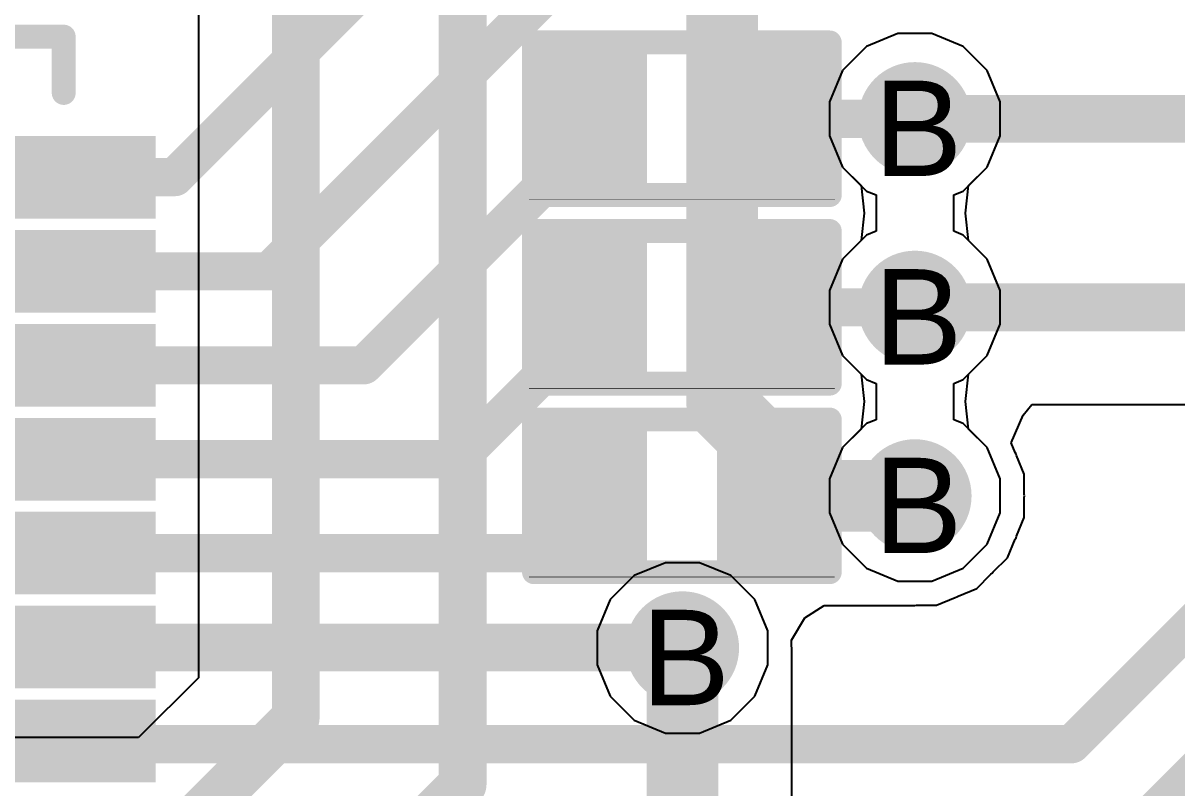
# Model space of a CAD drawing. Header units: inches. Extents: x 0 to 5379, y 0 to 5429.
# Drawn here: x 107.81 to 113.95, y 87.86 to 91.93 of the extents above; entities that cross this region are included whole.
import ezdxf

# ---------------------------------------------------------------- set-up
doc = ezdxf.new("R2010")
doc.units = ezdxf.units.IN
for name, color, linetype in [('Bottom Layer', 5, 'Continuous'), ('Bottom Solder', 6, 'Continuous'), ('Drill Drawing', 1, 'Continuous'), ('GND01', 16, 'Continuous'), ('GND02', 76, 'Continuous'), ('PWR', 156, 'Continuous'), ('SIG 01', 90, 'Continuous'), ('Top Layer', 1, 'Continuous'), ('Top Overlay', 2, 'Continuous'), ('Top Paste', 8, 'Continuous'), ('Top Solder', 216, 'Continuous'), ('Via Holes', 16, 'Continuous')]:
    doc.layers.add(name, color=color, linetype=linetype)
doc.styles.add('Arial', font='', dxfattribs={"height": 0.2})
doc.styles.get('Arial').set_extended_font_data('Arial')

# ---------------------------------------------------------------- blocks, each defined once
blk = doc.blocks.new('64_VFQFPN_9X9_147')
at = {"layer": 'Top Layer'}
for points in [[(4.07, 3.9), (4.93, 3.9), (4.93, 3.6), (4.07, 3.6)], [(4.07, 3.4), (4.93, 3.4), (4.93, 3.1), (4.07, 3.1)], [(4.07, 2.9), (4.93, 2.9), (4.93, 2.6), (4.07, 2.6)], [(4.07, 2.4), (4.93, 2.4), (4.93, 2.1), (4.07, 2.1)], [(4.07, 1.9), (4.93, 1.9), (4.93, 1.6), (4.07, 1.6)], [(4.07, 1.4), (4.93, 1.4), (4.93, 1.1), (4.07, 1.1)], [(4.07, 0.9), (4.93, 0.9), (4.93, 0.6), (4.07, 0.6)]]:
    blk.add_hatch(color=1, dxfattribs=at).paths.add_polyline_path(points)
at = {"layer": 'Top Paste'}
for points in [[(4.07, 3.9), (4.93, 3.9), (4.93, 3.6), (4.07, 3.6)], [(4.07, 3.4), (4.93, 3.4), (4.93, 3.1), (4.07, 3.1)], [(4.07, 2.9), (4.93, 2.9), (4.93, 2.6), (4.07, 2.6)], [(4.07, 2.4), (4.93, 2.4), (4.93, 2.1), (4.07, 2.1)], [(4.07, 1.9), (4.93, 1.9), (4.93, 1.6), (4.07, 1.6)], [(4.07, 1.4), (4.93, 1.4), (4.93, 1.1), (4.07, 1.1)], [(4.07, 0.9), (4.93, 0.9), (4.93, 0.6), (4.07, 0.6)]]:
    blk.add_hatch(color=8, dxfattribs=at).paths.add_polyline_path(points)
at = {"layer": 'Top Solder'}
for points in [[(4, 3.97), (5, 3.97), (5, 3.53), (4, 3.53)], [(4, 3.47), (5, 3.47), (5, 3.03), (4, 3.03)], [(4, 2.97), (5, 2.97), (5, 2.53), (4, 2.53)], [(4, 2.47), (5, 2.47), (5, 2.03), (4, 2.03)], [(4, 1.97), (5, 1.97), (5, 1.53), (4, 1.53)], [(4, 1.47), (5, 1.47), (5, 1.03), (4, 1.03)], [(4, 0.97), (5, 0.97), (5, 0.53), (4, 0.53)]]:
    blk.add_hatch(color=216, dxfattribs=at).paths.add_polyline_path(points)
at = {"layer": 'Top Overlay'}
for points in [[(4.2112, 4.5, 0.127, 0.127, 0), (4.5112, 4.5, 0.127, 0.127, 0)], [(4.5112, 4.2, 0.127, 0.127, 0), (4.5112, 4.5, 0.127, 0.127, 0)]]:
    blk.add_lwpolyline(points, format="xyseb", dxfattribs=at)
for points in [[(4.4795, 4.5, 0.0635, 0.0635, 1), (4.543, 4.5, 0.0635, 0.0635, 1)], [(4.4795, 4.5, 0.0635, 0.0635, 1), (4.543, 4.5, 0.0635, 0.0635, 1)], [(4.4795, 4.2, 0.0635, 0.0635, 1), (4.543, 4.2, 0.0635, 0.0635, 1)]]:
    blk.add_lwpolyline(points, format="xyseb", close=True, dxfattribs=at)
blk = doc.blocks.new('R___0402_701')
at = {"layer": 'Top Layer'}
for points in [[(-0.6985, -0.3175), (-0.6985, 0.3175), (-0.2413, 0.3175), (-0.2413, -0.3175)], [(0.2413, -0.3175), (0.2413, 0.3175), (0.6985, 0.3175), (0.6985, -0.3175)]]:
    blk.add_hatch(color=1, dxfattribs=at).paths.add_polyline_path(points)
at = {"layer": 'Top Paste'}
for points in [[(-0.6985, -0.3175), (-0.6985, 0.3175), (-0.2413, 0.3175), (-0.2413, -0.3175)], [(0.2413, -0.3175), (0.2413, 0.3175), (0.6985, 0.3175), (0.6985, -0.3175)]]:
    blk.add_hatch(color=8, dxfattribs=at).paths.add_polyline_path(points)
at = {"layer": 'Top Solder'}
for points in [[(-0.7535, -0.3725), (-0.7535, 0.3725), (-0.1863, 0.3725), (-0.1863, -0.3725)], [(0.1863, -0.3725), (0.1863, 0.3725), (0.7535, 0.3725), (0.7535, -0.3725)]]:
    blk.add_hatch(color=216, dxfattribs=at).paths.add_polyline_path(points)
at = {"layer": 'Top Overlay'}
for points in [[(-0.7874, -0.4064, 0.127, 0.127, 0), (-0.7874, 0.4064, 0.127, 0.127, 0)], [(-0.7874, 0.4064, 0.127, 0.127, 0), (0.7874, 0.4064, 0.127, 0.127, 0)], [(0.7874, -0.4064, 0.127, 0.127, 0), (0.7874, 0.4064, 0.127, 0.127, 0)], [(-0.7874, -0.4064, 0.127, 0.127, 0), (0.7874, -0.4064, 0.127, 0.127, 0)], [(-0.8128, -0.4318, 0.00323, 0.00323, 0), (0.8128, -0.4318, 0.00323, 0.00323, 0)]]:
    blk.add_lwpolyline(points, format="xyseb", dxfattribs=at)
for points in [[(-0.8191, 0.4064, 0.0635, 0.0635, 1), (-0.7556, 0.4064, 0.0635, 0.0635, 1)], [(-0.8191, 0.4064, 0.0635, 0.0635, 1), (-0.7556, 0.4064, 0.0635, 0.0635, 1)], [(0.7556, 0.4064, 0.0635, 0.0635, 1), (0.8191, 0.4064, 0.0635, 0.0635, 1)], [(0.7556, 0.4064, 0.0635, 0.0635, 1), (0.8191, 0.4064, 0.0635, 0.0635, 1)], [(-0.8191, -0.4064, 0.0635, 0.0635, 1), (-0.7556, -0.4064, 0.0635, 0.0635, 1)], [(-0.8191, -0.4064, 0.0635, 0.0635, 1), (-0.7556, -0.4064, 0.0635, 0.0635, 1)], [(0.7556, -0.4064, 0.0635, 0.0635, 1), (0.8191, -0.4064, 0.0635, 0.0635, 1)], [(0.7556, -0.4064, 0.0635, 0.0635, 1), (0.8191, -0.4064, 0.0635, 0.0635, 1)], [(-0.8136, -0.4318, 0.00161, 0.00161, 1), (-0.812, -0.4318, 0.00161, 0.00161, 1)], [(0.812, -0.4318, 0.00161, 0.00161, 1), (0.8136, -0.4318, 0.00161, 0.00161, 1)]]:
    blk.add_lwpolyline(points, format="xyseb", close=True, dxfattribs=at)
blk = doc.blocks.new('R___0402_702')
at = {"layer": 'Top Layer'}
for points in [[(-0.6985, -0.3175), (-0.6985, 0.3175), (-0.2413, 0.3175), (-0.2413, -0.3175)], [(0.2413, -0.3175), (0.2413, 0.3175), (0.6985, 0.3175), (0.6985, -0.3175)]]:
    blk.add_hatch(color=1, dxfattribs=at).paths.add_polyline_path(points)
at = {"layer": 'Top Paste'}
for points in [[(-0.6985, -0.3175), (-0.6985, 0.3175), (-0.2413, 0.3175), (-0.2413, -0.3175)], [(0.2413, -0.3175), (0.2413, 0.3175), (0.6985, 0.3175), (0.6985, -0.3175)]]:
    blk.add_hatch(color=8, dxfattribs=at).paths.add_polyline_path(points)
at = {"layer": 'Top Solder'}
for points in [[(-0.7535, -0.3725), (-0.7535, 0.3725), (-0.1863, 0.3725), (-0.1863, -0.3725)], [(0.1863, -0.3725), (0.1863, 0.3725), (0.7535, 0.3725), (0.7535, -0.3725)]]:
    blk.add_hatch(color=216, dxfattribs=at).paths.add_polyline_path(points)
at = {"layer": 'Top Overlay'}
for points in [[(-0.7874, -0.4064, 0.127, 0.127, 0), (-0.7874, 0.4064, 0.127, 0.127, 0)], [(-0.7874, 0.4064, 0.127, 0.127, 0), (0.7874, 0.4064, 0.127, 0.127, 0)], [(0.7874, -0.4064, 0.127, 0.127, 0), (0.7874, 0.4064, 0.127, 0.127, 0)], [(-0.7874, -0.4064, 0.127, 0.127, 0), (0.7874, -0.4064, 0.127, 0.127, 0)], [(-0.8128, -0.4318, 0.00323, 0.00323, 0), (0.8128, -0.4318, 0.00323, 0.00323, 0)]]:
    blk.add_lwpolyline(points, format="xyseb", dxfattribs=at)
for points in [[(-0.8191, 0.4064, 0.0635, 0.0635, 1), (-0.7556, 0.4064, 0.0635, 0.0635, 1)], [(-0.8191, 0.4064, 0.0635, 0.0635, 1), (-0.7556, 0.4064, 0.0635, 0.0635, 1)], [(0.7556, 0.4064, 0.0635, 0.0635, 1), (0.8191, 0.4064, 0.0635, 0.0635, 1)], [(0.7556, 0.4064, 0.0635, 0.0635, 1), (0.8191, 0.4064, 0.0635, 0.0635, 1)], [(-0.8191, -0.4064, 0.0635, 0.0635, 1), (-0.7556, -0.4064, 0.0635, 0.0635, 1)], [(-0.8191, -0.4064, 0.0635, 0.0635, 1), (-0.7556, -0.4064, 0.0635, 0.0635, 1)], [(0.7556, -0.4064, 0.0635, 0.0635, 1), (0.8191, -0.4064, 0.0635, 0.0635, 1)], [(0.7556, -0.4064, 0.0635, 0.0635, 1), (0.8191, -0.4064, 0.0635, 0.0635, 1)], [(-0.8136, -0.4318, 0.00161, 0.00161, 1), (-0.812, -0.4318, 0.00161, 0.00161, 1)], [(0.812, -0.4318, 0.00161, 0.00161, 1), (0.8136, -0.4318, 0.00161, 0.00161, 1)]]:
    blk.add_lwpolyline(points, format="xyseb", close=True, dxfattribs=at)
blk = doc.blocks.new('R___0402_703')
at = {"layer": 'Top Layer'}
for points in [[(-0.6985, -0.3175), (-0.6985, 0.3175), (-0.2413, 0.3175), (-0.2413, -0.3175)], [(0.2413, -0.3175), (0.2413, 0.3175), (0.6985, 0.3175), (0.6985, -0.3175)]]:
    blk.add_hatch(color=1, dxfattribs=at).paths.add_polyline_path(points)
at = {"layer": 'Top Paste'}
for points in [[(-0.6985, -0.3175), (-0.6985, 0.3175), (-0.2413, 0.3175), (-0.2413, -0.3175)], [(0.2413, -0.3175), (0.2413, 0.3175), (0.6985, 0.3175), (0.6985, -0.3175)]]:
    blk.add_hatch(color=8, dxfattribs=at).paths.add_polyline_path(points)
at = {"layer": 'Top Solder'}
for points in [[(-0.7535, -0.3725), (-0.7535, 0.3725), (-0.1863, 0.3725), (-0.1863, -0.3725)], [(0.1863, -0.3725), (0.1863, 0.3725), (0.7535, 0.3725), (0.7535, -0.3725)]]:
    blk.add_hatch(color=216, dxfattribs=at).paths.add_polyline_path(points)
at = {"layer": 'Top Overlay'}
for points in [[(-0.7874, 0.4064, 0.127, 0.127, 0), (0.7874, 0.4064, 0.127, 0.127, 0)], [(-0.7874, -0.4064, 0.127, 0.127, 0), (-0.7874, 0.4064, 0.127, 0.127, 0)], [(0.7874, -0.4064, 0.127, 0.127, 0), (0.7874, 0.4064, 0.127, 0.127, 0)], [(-0.7874, -0.4064, 0.127, 0.127, 0), (0.7874, -0.4064, 0.127, 0.127, 0)], [(-0.8128, -0.4318, 0.00323, 0.00323, 0), (0.8128, -0.4318, 0.00323, 0.00323, 0)]]:
    blk.add_lwpolyline(points, format="xyseb", dxfattribs=at)
for points in [[(-0.8191, 0.4064, 0.0635, 0.0635, 1), (-0.7556, 0.4064, 0.0635, 0.0635, 1)], [(-0.8191, 0.4064, 0.0635, 0.0635, 1), (-0.7556, 0.4064, 0.0635, 0.0635, 1)], [(0.7556, 0.4064, 0.0635, 0.0635, 1), (0.8191, 0.4064, 0.0635, 0.0635, 1)], [(0.7556, 0.4064, 0.0635, 0.0635, 1), (0.8191, 0.4064, 0.0635, 0.0635, 1)], [(-0.8191, -0.4064, 0.0635, 0.0635, 1), (-0.7556, -0.4064, 0.0635, 0.0635, 1)], [(-0.8191, -0.4064, 0.0635, 0.0635, 1), (-0.7556, -0.4064, 0.0635, 0.0635, 1)], [(0.7556, -0.4064, 0.0635, 0.0635, 1), (0.8191, -0.4064, 0.0635, 0.0635, 1)], [(0.7556, -0.4064, 0.0635, 0.0635, 1), (0.8191, -0.4064, 0.0635, 0.0635, 1)], [(-0.8136, -0.4318, 0.00161, 0.00161, 1), (-0.812, -0.4318, 0.00161, 0.00161, 1)], [(0.812, -0.4318, 0.00161, 0.00161, 1), (0.8136, -0.4318, 0.00161, 0.00161, 1)]]:
    blk.add_lwpolyline(points, format="xyseb", close=True, dxfattribs=at)

msp = doc.modelspace()

# ---------------------------------------------------------------- hatches: boundary and pattern name
at = {"layer": 'Bottom Layer'}
h = msp.add_hatch(color=5, dxfattribs=at)
edge = h.paths.add_edge_path()
edge.add_arc((112.5572, 91.4199), 0.2, 0, 360)
h = msp.add_hatch(color=5, dxfattribs=at)
edge = h.paths.add_edge_path()
edge.add_arc((112.5572, 90.4159), 0.2, 0, 360)
h = msp.add_hatch(color=5, dxfattribs=at)
edge = h.paths.add_edge_path()
edge.add_arc((112.5572, 89.412), 0.2, 0, 360)
h = msp.add_hatch(color=5, dxfattribs=at)
edge = h.paths.add_edge_path()
edge.add_arc((111.3194, 88.6024), 0.2, 0, 360)
at = {"layer": 'Bottom Solder'}
h = msp.add_hatch(color=6, dxfattribs=at)
edge = h.paths.add_edge_path()
edge.add_arc((112.5572, 91.4199), 0.3016, 0, 360)
h = msp.add_hatch(color=6, dxfattribs=at)
edge = h.paths.add_edge_path()
edge.add_arc((112.5572, 90.4159), 0.3016, 0, 360)
h = msp.add_hatch(color=6, dxfattribs=at)
edge = h.paths.add_edge_path()
edge.add_arc((112.5572, 89.412), 0.3016, 0, 360)
h = msp.add_hatch(color=6, dxfattribs=at)
edge = h.paths.add_edge_path()
edge.add_arc((111.3194, 88.6024), 0.3016, 0, 360)
at = {"layer": 'GND01'}
h = msp.add_hatch(color=16, dxfattribs=at)
edge = h.paths.add_edge_path()
edge.add_arc((112.5572, 91.4199), 0.2, 0, 360)
h = msp.add_hatch(color=16, dxfattribs=at)
edge = h.paths.add_edge_path()
edge.add_arc((112.5572, 90.4159), 0.2, 0, 360)
h = msp.add_hatch(color=16, dxfattribs=at)
edge = h.paths.add_edge_path()
edge.add_arc((112.5572, 89.412), 0.2, 0, 360)
h = msp.add_hatch(color=16, dxfattribs=at)
edge = h.paths.add_edge_path()
edge.add_arc((111.3194, 88.6024), 0.2, 0, 360)
at = {"layer": 'GND02'}
h = msp.add_hatch(color=76, dxfattribs=at)
edge = h.paths.add_edge_path()
edge.add_arc((112.5572, 91.4199), 0.2, 0, 360)
h = msp.add_hatch(color=76, dxfattribs=at)
edge = h.paths.add_edge_path()
edge.add_arc((112.5572, 90.4159), 0.2, 0, 360)
h = msp.add_hatch(color=76, dxfattribs=at)
edge = h.paths.add_edge_path()
edge.add_arc((112.5572, 89.412), 0.2, 0, 360)
h = msp.add_hatch(color=76, dxfattribs=at)
edge = h.paths.add_edge_path()
edge.add_arc((111.3194, 88.6024), 0.2, 0, 360)
at = {"layer": 'PWR'}
h = msp.add_hatch(color=156, dxfattribs=at)
edge = h.paths.add_edge_path()
edge.add_arc((112.5572, 91.4199), 0.2, 0, 360)
h = msp.add_hatch(color=156, dxfattribs=at)
edge = h.paths.add_edge_path()
edge.add_arc((112.5572, 90.4159), 0.2, 0, 360)
h = msp.add_hatch(color=156, dxfattribs=at)
edge = h.paths.add_edge_path()
edge.add_arc((112.5572, 89.412), 0.2, 0, 360)
h = msp.add_hatch(color=156, dxfattribs=at)
edge = h.paths.add_edge_path()
edge.add_arc((111.3194, 88.6024), 0.2, 0, 360)
at = {"layer": 'SIG 01'}
h = msp.add_hatch(color=90, dxfattribs=at)
edge = h.paths.add_edge_path()
edge.add_arc((112.5572, 91.4199), 0.2, 0, 360)
h = msp.add_hatch(color=90, dxfattribs=at)
edge = h.paths.add_edge_path()
edge.add_arc((112.5572, 90.4159), 0.2, 0, 360)
h = msp.add_hatch(color=90, dxfattribs=at)
edge = h.paths.add_edge_path()
edge.add_arc((112.5572, 89.412), 0.2, 0, 360)
h = msp.add_hatch(color=90, dxfattribs=at)
edge = h.paths.add_edge_path()
edge.add_arc((111.3194, 88.6024), 0.2, 0, 360)
at = {"layer": 'Top Layer'}
h = msp.add_hatch(color=1, dxfattribs=at)
edge = h.paths.add_edge_path()
edge.add_arc((112.5572, 91.4199), 0.2, 0, 360)
h = msp.add_hatch(color=1, dxfattribs=at)
edge = h.paths.add_edge_path()
edge.add_arc((112.5572, 90.4159), 0.2, 0, 360)
h = msp.add_hatch(color=1, dxfattribs=at)
edge = h.paths.add_edge_path()
edge.add_arc((112.5572, 89.412), 0.2, 0, 360)
h = msp.add_hatch(color=1, dxfattribs=at)
edge = h.paths.add_edge_path()
edge.add_arc((111.3194, 88.6024), 0.2, 0, 360)
at = {"layer": 'Top Solder'}
h = msp.add_hatch(color=216, dxfattribs=at)
edge = h.paths.add_edge_path()
edge.add_arc((112.5572, 91.4199), 0.3016, 0, 360)
h = msp.add_hatch(color=216, dxfattribs=at)
edge = h.paths.add_edge_path()
edge.add_arc((112.5572, 90.4159), 0.3016, 0, 360)
h = msp.add_hatch(color=216, dxfattribs=at)
edge = h.paths.add_edge_path()
edge.add_arc((112.5572, 89.412), 0.3016, 0, 360)
h = msp.add_hatch(color=216, dxfattribs=at)
edge = h.paths.add_edge_path()
edge.add_arc((111.3194, 88.6024), 0.3016, 0, 360)
at = {"layer": 'Via Holes'}
h = msp.add_hatch(color=7, dxfattribs=at)
edge = h.paths.add_edge_path()
edge.add_arc((112.5572, 91.4199), 0.1, 0, 360)
h = msp.add_hatch(color=7, dxfattribs=at)
edge = h.paths.add_edge_path()
edge.add_arc((112.5572, 90.4159), 0.1, 0, 360)
h = msp.add_hatch(color=7, dxfattribs=at)
edge = h.paths.add_edge_path()
edge.add_arc((112.5572, 89.412), 0.1, 0, 360)
h = msp.add_hatch(color=7, dxfattribs=at)
edge = h.paths.add_edge_path()
edge.add_arc((111.3194, 88.6024), 0.1, 0, 360)

# ---------------------------------------------------------------- linework, layer by layer
at = {"layer": 'Bottom Layer'}
for p, q in [((112.4669, 91.8739), (112.3001, 91.8048)), ((112.6475, 91.8739), (112.4669, 91.8739)), ((112.8144, 91.8048), (112.6475, 91.8739)), ((112.3001, 91.8048), (112.1724, 91.6771)), ((112.9421, 91.6771), (112.8144, 91.8048)), ((112.1724, 91.6771), (112.1032, 91.5102)), ((113.0112, 91.5102), (112.9421, 91.6771)), ((112.1032, 91.5102), (112.1032, 91.3296)), ((113.0112, 91.3296), (113.0112, 91.5102)), ((112.1032, 91.3296), (112.1724, 91.1627)), ((112.9421, 91.1627), (113.0112, 91.3296)), ((112.1724, 91.1627), (112.3001, 91.035)), ((112.8144, 91.035), (112.9421, 91.1627)), ((112.3001, 91.035), (112.3504, 91.0141)), ((112.3504, 91.0141), (112.3504, 90.8217)), ((112.764, 91.0141), (112.8144, 91.035)), ((112.764, 90.8217), (112.764, 91.0141)), ((112.3001, 90.8008), (112.1724, 90.6731)), ((112.3504, 90.8217), (112.3001, 90.8008)), ((112.8144, 90.8008), (112.764, 90.8217)), ((112.9421, 90.6731), (112.8144, 90.8008)), ((112.1724, 90.6731), (112.1032, 90.5063)), ((113.0112, 90.5063), (112.9421, 90.6731)), ((112.1032, 90.5063), (112.1032, 90.3256)), ((113.0112, 90.3256), (113.0112, 90.5063)), ((112.1032, 90.3256), (112.1724, 90.1588)), ((112.9421, 90.1588), (113.0112, 90.3256)), ((112.1724, 90.1588), (112.3001, 90.0311)), ((112.8144, 90.0311), (112.9421, 90.1588)), ((112.3001, 90.0311), (112.3504, 90.0102)), ((112.3504, 90.0102), (112.3504, 89.8177)), ((112.764, 90.0102), (112.8144, 90.0311)), ((112.764, 89.8177), (112.764, 90.0102)), ((112.3504, 89.8177), (112.3001, 89.7969)), ((112.8144, 89.7969), (112.764, 89.8177)), ((112.3001, 89.7969), (112.1724, 89.6692)), ((112.9421, 89.6692), (112.8144, 89.7969)), ((112.1724, 89.6692), (112.1032, 89.5023)), ((113.0112, 89.5023), (112.9421, 89.6692)), ((112.1032, 89.5023), (112.1032, 89.3217)), ((113.0112, 89.3217), (113.0112, 89.5023)), ((112.1032, 89.3217), (112.1724, 89.1548)), ((112.9421, 89.1548), (113.0112, 89.3217)), ((112.1724, 89.1548), (112.3001, 89.0271)), ((112.8144, 89.0271), (112.9421, 89.1548)), ((111.2291, 89.0564), (111.0623, 88.9873)), ((111.4098, 89.0564), (111.2291, 89.0564)), ((111.5766, 88.9873), (111.4098, 89.0564)), ((112.3001, 89.0271), (112.4669, 88.958)), ((112.6475, 88.958), (112.8144, 89.0271)), ((111.0623, 88.9873), (110.9346, 88.8596)), ((111.7043, 88.8596), (111.5766, 88.9873)), ((112.4669, 88.958), (112.6475, 88.958)), ((110.9346, 88.8596), (110.8654, 88.6927)), ((111.7734, 88.6927), (111.7043, 88.8596)), ((110.8654, 88.6927), (110.8654, 88.5121)), ((111.7734, 88.5121), (111.7734, 88.6927)), ((110.8654, 88.5121), (110.9346, 88.3452)), ((111.7043, 88.3452), (111.7734, 88.5121)), ((110.9346, 88.3452), (111.0623, 88.2175)), ((111.5766, 88.2175), (111.7043, 88.3452)), ((111.0623, 88.2175), (111.2291, 88.1484)), ((111.4098, 88.1484), (111.5766, 88.2175)), ((111.2291, 88.1484), (111.4098, 88.1484))]:
    msp.add_line(p, q, dxfattribs=at)
at = {"layer": 'GND01'}
for p, q in [((112.4669, 91.8739), (112.3001, 91.8048)), ((112.6475, 91.8739), (112.4669, 91.8739)), ((112.8144, 91.8048), (112.6475, 91.8739)), ((112.3001, 91.8048), (112.1724, 91.6771)), ((112.9421, 91.6771), (112.8144, 91.8048)), ((112.1724, 91.6771), (112.1032, 91.5102)), ((113.0112, 91.5102), (112.9421, 91.6771)), ((112.1032, 91.5102), (112.1032, 91.3296)), ((113.0112, 91.3296), (113.0112, 91.5102)), ((112.1032, 91.3296), (112.1724, 91.1627)), ((112.9421, 91.1627), (113.0112, 91.3296)), ((112.1724, 91.1627), (112.2713, 91.0638)), ((112.8432, 91.0638), (112.9421, 91.1627)), ((112.2713, 91.0638), (112.2872, 90.9179)), ((112.8272, 90.9179), (112.8432, 91.0638)), ((112.2872, 90.9179), (112.2713, 90.772)), ((112.8432, 90.772), (112.8272, 90.9179)), ((112.2713, 90.772), (112.1724, 90.6731)), ((112.9421, 90.6731), (112.8432, 90.772)), ((112.1724, 90.6731), (112.1032, 90.5063)), ((113.0112, 90.5063), (112.9421, 90.6731)), ((112.1032, 90.5063), (112.1032, 90.3256)), ((113.0112, 90.3256), (113.0112, 90.5063)), ((112.1032, 90.3256), (112.1724, 90.1588)), ((112.9421, 90.1588), (113.0112, 90.3256)), ((112.1724, 90.1588), (112.2713, 90.0599)), ((112.8432, 90.0599), (112.9421, 90.1588)), ((112.2713, 90.0599), (112.2872, 89.914)), ((112.8272, 89.914), (112.8432, 90.0599)), ((112.2872, 89.914), (112.2713, 89.7681)), ((112.8432, 89.7681), (112.8272, 89.914)), ((112.2713, 89.7681), (112.1724, 89.6692)), ((112.9421, 89.6692), (112.8432, 89.7681)), ((112.1724, 89.6692), (112.1032, 89.5023)), ((113.0112, 89.5023), (112.9421, 89.6692)), ((112.1032, 89.5023), (112.1032, 89.3217)), ((113.0112, 89.3217), (113.0112, 89.5023)), ((112.1032, 89.3217), (112.1724, 89.1548)), ((112.9421, 89.1548), (113.0112, 89.3217)), ((112.1724, 89.1548), (112.3001, 89.0271)), ((112.8144, 89.0271), (112.9421, 89.1548)), ((111.2291, 89.0564), (111.0623, 88.9873)), ((111.4098, 89.0564), (111.2291, 89.0564)), ((111.5766, 88.9873), (111.4098, 89.0564)), ((112.3001, 89.0271), (112.4669, 88.958)), ((112.6475, 88.958), (112.8144, 89.0271)), ((111.0623, 88.9873), (110.9346, 88.8596)), ((111.7043, 88.8596), (111.5766, 88.9873)), ((112.4669, 88.958), (112.6475, 88.958)), ((110.9346, 88.8596), (110.8654, 88.6927)), ((111.7734, 88.6927), (111.7043, 88.8596)), ((110.8654, 88.6927), (110.8654, 88.5121)), ((111.7734, 88.5121), (111.7734, 88.6927)), ((110.8654, 88.5121), (110.9346, 88.3452)), ((111.7043, 88.3452), (111.7734, 88.5121)), ((110.9346, 88.3452), (111.0623, 88.2175)), ((111.5766, 88.2175), (111.7043, 88.3452)), ((111.0623, 88.2175), (111.2291, 88.1484)), ((111.4098, 88.1484), (111.5766, 88.2175)), ((111.2291, 88.1484), (111.4098, 88.1484))]:
    msp.add_line(p, q, dxfattribs=at)
at = {"layer": 'GND02'}
for p, q in [((112.4669, 91.8739), (112.3001, 91.8048)), ((112.6475, 91.8739), (112.4669, 91.8739)), ((112.8144, 91.8048), (112.6475, 91.8739)), ((112.3001, 91.8048), (112.1724, 91.6771)), ((112.9421, 91.6771), (112.8144, 91.8048)), ((112.1724, 91.6771), (112.1032, 91.5102)), ((113.0112, 91.5102), (112.9421, 91.6771)), ((112.1032, 91.5102), (112.1032, 91.3296)), ((113.0112, 91.3296), (113.0112, 91.5102)), ((112.1032, 91.3296), (112.1724, 91.1627)), ((112.9421, 91.1627), (113.0112, 91.3296)), ((112.1724, 91.1627), (112.2713, 91.0638)), ((112.8432, 91.0638), (112.9421, 91.1627)), ((112.2713, 91.0638), (112.2872, 90.9179)), ((112.8272, 90.9179), (112.8432, 91.0638)), ((112.2872, 90.9179), (112.2713, 90.772)), ((112.8432, 90.772), (112.8272, 90.9179)), ((112.2713, 90.772), (112.1724, 90.6731)), ((112.9421, 90.6731), (112.8432, 90.772)), ((112.1724, 90.6731), (112.1032, 90.5063)), ((113.0112, 90.5063), (112.9421, 90.6731)), ((112.1032, 90.5063), (112.1032, 90.3256)), ((113.0112, 90.3256), (113.0112, 90.5063)), ((112.1032, 90.3256), (112.1724, 90.1588)), ((112.9421, 90.1588), (113.0112, 90.3256)), ((112.1724, 90.1588), (112.2713, 90.0599)), ((112.8432, 90.0599), (112.9421, 90.1588)), ((112.2713, 90.0599), (112.2872, 89.914)), ((112.8272, 89.914), (112.8432, 90.0599)), ((112.2872, 89.914), (112.2713, 89.7681)), ((112.8432, 89.7681), (112.8272, 89.914)), ((112.2713, 89.7681), (112.1724, 89.6692)), ((112.9421, 89.6692), (112.8432, 89.7681)), ((112.1724, 89.6692), (112.1032, 89.5023)), ((113.0112, 89.5023), (112.9421, 89.6692)), ((112.1032, 89.5023), (112.1032, 89.3217)), ((113.0112, 89.3217), (113.0112, 89.5023)), ((112.1032, 89.3217), (112.1724, 89.1548)), ((112.9421, 89.1548), (113.0112, 89.3217)), ((112.1724, 89.1548), (112.3001, 89.0271)), ((112.8144, 89.0271), (112.9421, 89.1548)), ((111.2291, 89.0564), (111.0623, 88.9873)), ((111.4098, 89.0564), (111.2291, 89.0564)), ((111.5766, 88.9873), (111.4098, 89.0564)), ((112.3001, 89.0271), (112.4669, 88.958)), ((112.6475, 88.958), (112.8144, 89.0271)), ((111.0623, 88.9873), (110.9346, 88.8596)), ((111.7043, 88.8596), (111.5766, 88.9873)), ((112.4669, 88.958), (112.6475, 88.958)), ((110.9346, 88.8596), (110.8654, 88.6927)), ((111.7734, 88.6927), (111.7043, 88.8596)), ((110.8654, 88.6927), (110.8654, 88.5121)), ((111.7734, 88.5121), (111.7734, 88.6927)), ((110.8654, 88.5121), (110.9346, 88.3452)), ((111.7043, 88.3452), (111.7734, 88.5121)), ((110.9346, 88.3452), (111.0623, 88.2175)), ((111.5766, 88.2175), (111.7043, 88.3452)), ((111.0623, 88.2175), (111.2291, 88.1484)), ((111.4098, 88.1484), (111.5766, 88.2175)), ((111.2291, 88.1484), (111.4098, 88.1484))]:
    msp.add_line(p, q, dxfattribs=at)
at = {"layer": 'PWR'}
for p, q in [((112.4669, 91.8739), (112.3001, 91.8048)), ((112.6475, 91.8739), (112.4669, 91.8739)), ((112.8144, 91.8048), (112.6475, 91.8739)), ((112.3001, 91.8048), (112.1724, 91.6771)), ((112.9421, 91.6771), (112.8144, 91.8048)), ((112.1724, 91.6771), (112.1032, 91.5102)), ((113.0112, 91.5102), (112.9421, 91.6771)), ((112.1032, 91.5102), (112.1032, 91.3296)), ((113.0112, 91.3296), (113.0112, 91.5102)), ((112.1032, 91.3296), (112.1724, 91.1627)), ((112.9421, 91.1627), (113.0112, 91.3296)), ((112.1724, 91.1627), (112.2713, 91.0638)), ((112.8432, 91.0638), (112.9421, 91.1627)), ((112.2713, 91.0638), (112.2872, 90.9179)), ((112.8272, 90.9179), (112.8432, 91.0638)), ((112.2872, 90.9179), (112.2713, 90.772)), ((112.8432, 90.772), (112.8272, 90.9179)), ((112.2713, 90.772), (112.1724, 90.6731)), ((112.9421, 90.6731), (112.8432, 90.772)), ((112.1724, 90.6731), (112.1032, 90.5063)), ((113.0112, 90.5063), (112.9421, 90.6731)), ((112.1032, 90.5063), (112.1032, 90.3256)), ((113.0112, 90.3256), (113.0112, 90.5063)), ((112.1032, 90.3256), (112.1724, 90.1588)), ((112.9421, 90.1588), (113.0112, 90.3256)), ((112.1724, 90.1588), (112.2713, 90.0599)), ((112.8432, 90.0599), (112.9421, 90.1588)), ((112.2713, 90.0599), (112.2872, 89.914)), ((112.8272, 89.914), (112.8432, 90.0599)), ((112.2872, 89.914), (112.2713, 89.7681)), ((112.8432, 89.7681), (112.8272, 89.914)), ((112.2713, 89.7681), (112.1724, 89.6692)), ((112.9421, 89.6692), (112.8432, 89.7681)), ((112.1724, 89.6692), (112.1032, 89.5023)), ((113.0112, 89.5023), (112.9421, 89.6692)), ((112.1032, 89.5023), (112.1032, 89.3217)), ((113.0112, 89.3217), (113.0112, 89.5023)), ((112.1032, 89.3217), (112.1724, 89.1548)), ((112.9421, 89.1548), (113.0112, 89.3217)), ((112.1724, 89.1548), (112.3001, 89.0271)), ((112.8144, 89.0271), (112.9421, 89.1548)), ((111.2291, 89.0564), (111.0623, 88.9873)), ((111.4098, 89.0564), (111.2291, 89.0564)), ((111.5766, 88.9873), (111.4098, 89.0564)), ((112.3001, 89.0271), (112.4669, 88.958)), ((112.6475, 88.958), (112.8144, 89.0271)), ((111.0623, 88.9873), (110.9346, 88.8596)), ((111.7043, 88.8596), (111.5766, 88.9873)), ((112.4669, 88.958), (112.6475, 88.958)), ((110.9346, 88.8596), (110.8654, 88.6927)), ((111.7734, 88.6927), (111.7043, 88.8596)), ((110.8654, 88.6927), (110.8654, 88.5121)), ((111.7734, 88.5121), (111.7734, 88.6927)), ((110.8654, 88.5121), (110.9346, 88.3452)), ((111.7043, 88.3452), (111.7734, 88.5121)), ((110.9346, 88.3452), (111.0623, 88.2175)), ((111.5766, 88.2175), (111.7043, 88.3452)), ((111.0623, 88.2175), (111.2291, 88.1484)), ((111.4098, 88.1484), (111.5766, 88.2175)), ((111.2291, 88.1484), (111.4098, 88.1484))]:
    msp.add_line(p, q, dxfattribs=at)
at = {"layer": 'SIG 01'}
for p, q in [((108.7424, 93.5886), (108.7424, 88.4437)), ((113.1338, 89.8421), (113.1803, 89.898)), ((113.1803, 89.898), (115.2586, 89.898)), ((113.069, 89.6948), (113.1338, 89.8421)), ((113.0907, 89.6424), (113.069, 89.6948)), ((113.0956, 89.635), (113.0907, 89.6424)), ((113.0974, 89.6262), (113.0956, 89.635)), ((113.1382, 89.5276), (113.0974, 89.6262)), ((113.1382, 89.4208), (113.1382, 89.5276)), ((113.14, 89.412), (113.1382, 89.4208)), ((113.1382, 89.4032), (113.14, 89.412)), ((113.1382, 89.2964), (113.1382, 89.4032)), ((113.0974, 89.1978), (113.1382, 89.2964)), ((113.0498, 89.0829), (113.0907, 89.1816)), ((113.0907, 89.1816), (113.0956, 89.189)), ((113.0956, 89.189), (113.0974, 89.1978)), ((112.9743, 89.0074), (113.0498, 89.0829)), ((112.8863, 88.9195), (112.9619, 88.995)), ((112.9619, 88.995), (112.9693, 89)), ((112.9693, 89), (112.9743, 89.0074)), ((112.7876, 88.8785), (112.8863, 88.9195)), ((112.5573, 88.8293), (112.5658, 88.831)), ((112.5658, 88.831), (112.6728, 88.831)), ((112.6728, 88.831), (112.7716, 88.8719)), ((112.7716, 88.8719), (112.7803, 88.8737)), ((112.7803, 88.8737), (112.7876, 88.8785)), ((111.9709, 88.7631), (112.0743, 88.8293)), ((112.0743, 88.8293), (112.5573, 88.8293)), ((111.9004, 88.6439), (111.9709, 88.7631)), ((111.9004, 88.6109), (111.9004, 88.6439)), ((111.9021, 88.6024), (111.9004, 88.6109)), ((111.9021, 87.8033), (111.9021, 88.6024)), ((108.7424, 88.4437), (108.4239, 88.1252)), ((108.4239, 88.1252), (100.0217, 88.1252))]:
    msp.add_line(p, q, dxfattribs=at)
for points in [[(109.2604, 88.2292, 0.254, 0.254, 0), (109.2604, 93.5886, 0.254, 0.254, 0)], [(110.1494, 87.876, 0.254, 0.254, 0), (110.1494, 93.1418, 0.254, 0.254, 0)], [(111.5315, 89.8906, 0.381, 0.381, 0), (111.5315, 92.5931, 0.381, 0.381, 0)], [(112.5573, 91.4199, 0.254, 0.254, 0), (115.7668, 91.4199, 0.254, 0.254, 0)], [(112.5573, 90.4159, 0.254, 0.254, 0), (115.4731, 90.4159, 0.254, 0.254, 0)], [(111.5315, 89.8906, 0.381, 0.381, 0), (112.0101, 89.412, 0.381, 0.381, 0)], [(112.0101, 89.412, 0.381, 0.381, 0), (112.5573, 89.412, 0.381, 0.381, 0)], [(111.3194, 69.13, 0.381, 0.381, 0), (111.3194, 88.6024, 0.381, 0.381, 0)], [(108.6384, 87.6072, 0.254, 0.254, 0), (109.2604, 88.2292, 0.254, 0.254, 0)], [(109.1297, 86.8564, 0.254, 0.254, 0), (110.1494, 87.876, 0.254, 0.254, 0)]]:
    msp.add_lwpolyline(points, format="xyseb", dxfattribs=at)
for points in [[(112.4938, 91.4199, 0.127, 0.127, 1), (112.6208, 91.4199, 0.127, 0.127, 1)], [(112.4938, 90.4159, 0.127, 0.127, 1), (112.6208, 90.4159, 0.127, 0.127, 1)], [(111.4362, 89.8906, 0.1905, 0.1905, 1), (111.6267, 89.8906, 0.1905, 0.1905, 1)], [(111.4362, 89.8906, 0.1905, 0.1905, 1), (111.6267, 89.8906, 0.1905, 0.1905, 1)], [(111.9148, 89.412, 0.1905, 0.1905, 1), (112.1053, 89.412, 0.1905, 0.1905, 1)], [(111.9148, 89.412, 0.1905, 0.1905, 1), (112.1053, 89.412, 0.1905, 0.1905, 1)], [(112.462, 89.412, 0.1905, 0.1905, 1), (112.6525, 89.412, 0.1905, 0.1905, 1)], [(111.2242, 88.6024, 0.1905, 0.1905, 1), (111.4147, 88.6024, 0.1905, 0.1905, 1)], [(109.1969, 88.2292, 0.127, 0.127, 1), (109.3239, 88.2292, 0.127, 0.127, 1)], [(109.1969, 88.2292, 0.127, 0.127, 1), (109.3239, 88.2292, 0.127, 0.127, 1)], [(110.0859, 87.876, 0.127, 0.127, 1), (110.2129, 87.876, 0.127, 0.127, 1)], [(110.0859, 87.876, 0.127, 0.127, 1), (110.2129, 87.876, 0.127, 0.127, 1)]]:
    msp.add_lwpolyline(points, format="xyseb", close=True, dxfattribs=at)
at = {"layer": 'Top Layer'}
for points in [[(108.6168, 91.1091, 0.2032, 0.2032, 0), (110.7196, 93.2119, 0.2032, 0.2032, 0)], [(109.1189, 90.6072, 0.2032, 0.2032, 0), (110.8466, 92.3349, 0.2032, 0.2032, 0)], [(110.8466, 91.331, 0.2032, 0.2032, 0), (110.8466, 91.4199, 0.2032, 0.2032, 0)], [(111.7864, 91.4199, 0.2032, 0.2032, 0), (112.5572, 91.4199, 0.2032, 0.2032, 0)], [(109.6228, 90.1072, 0.2032, 0.2032, 0), (110.8466, 91.331, 0.2032, 0.2032, 0)], [(108.014, 91.1072, 0.2032, 0.2032, 0), (108.0159, 91.1091, 0.2032, 0.2032, 0)], [(108.0159, 91.1091, 0.2032, 0.2032, 0), (108.6168, 91.1091, 0.2032, 0.2032, 0)], [(108.014, 90.6072, 0.2032, 0.2032, 0), (109.1189, 90.6072, 0.2032, 0.2032, 0)], [(113.3913, 88.0898, 0.2032, 0.2032, 0), (115.8748, 90.5733, 0.2032, 0.2032, 0)], [(110.8466, 90.327, 0.2032, 0.2032, 0), (110.8466, 90.4159, 0.2032, 0.2032, 0)], [(111.7864, 90.4159, 0.2032, 0.2032, 0), (112.5572, 90.4159, 0.2032, 0.2032, 0)], [(110.1268, 89.6072, 0.2032, 0.2032, 0), (110.8466, 90.327, 0.2032, 0.2032, 0)], [(108.014, 90.1072, 0.2032, 0.2032, 0), (109.6228, 90.1072, 0.2032, 0.2032, 0)], [(113.7199, 87.6214, 0.2032, 0.2032, 0), (116.2181, 90.1196, 0.2032, 0.2032, 0)], [(108.014, 89.6072, 0.2032, 0.2032, 0), (110.1268, 89.6072, 0.2032, 0.2032, 0)], [(110.8466, 89.3231, 0.2032, 0.2032, 0), (110.8466, 89.412, 0.2032, 0.2032, 0)], [(111.7864, 89.412, 0.254, 0.254, 0), (112.5572, 89.412, 0.254, 0.254, 0)], [(110.6307, 89.1072, 0.2032, 0.2032, 0), (110.8466, 89.3231, 0.2032, 0.2032, 0)], [(108.014, 89.1072, 0.2032, 0.2032, 0), (110.6307, 89.1072, 0.2032, 0.2032, 0)], [(108.0164, 88.6048, 0.254, 0.254, 0), (111.317, 88.6048, 0.254, 0.254, 0)], [(108.014, 88.6072, 0.2032, 0.2032, 0), (108.0164, 88.6048, 0.2032, 0.2032, 0)], [(111.317, 88.6048, 0.254, 0.254, 0), (111.3194, 88.6024, 0.254, 0.254, 0)], [(108.014, 88.1072, 0.2032, 0.2032, 0), (108.0314, 88.0898, 0.2032, 0.2032, 0)], [(108.0314, 88.0898, 0.2032, 0.2032, 0), (113.3913, 88.0898, 0.2032, 0.2032, 0)]]:
    msp.add_lwpolyline(points, format="xyseb", dxfattribs=at)
for points in [[(110.7958, 91.4199, 0.1016, 0.1016, 1), (110.8974, 91.4199, 0.1016, 0.1016, 1)], [(111.7356, 91.4199, 0.1016, 0.1016, 1), (111.8372, 91.4199, 0.1016, 0.1016, 1)], [(112.5064, 91.4199, 0.1016, 0.1016, 1), (112.608, 91.4199, 0.1016, 0.1016, 1)], [(110.7958, 91.331, 0.1016, 0.1016, 1), (110.8974, 91.331, 0.1016, 0.1016, 1)], [(110.7958, 91.331, 0.1016, 0.1016, 1), (110.8974, 91.331, 0.1016, 0.1016, 1)], [(107.9632, 91.1072, 0.1016, 0.1016, 1), (108.0648, 91.1072, 0.1016, 0.1016, 1)], [(107.9651, 91.1091, 0.1016, 0.1016, 1), (108.0667, 91.1091, 0.1016, 0.1016, 1)], [(107.9651, 91.1091, 0.1016, 0.1016, 1), (108.0667, 91.1091, 0.1016, 0.1016, 1)], [(108.566, 91.1091, 0.1016, 0.1016, 1), (108.6676, 91.1091, 0.1016, 0.1016, 1)], [(108.566, 91.1091, 0.1016, 0.1016, 1), (108.6676, 91.1091, 0.1016, 0.1016, 1)], [(107.9632, 90.6072, 0.1016, 0.1016, 1), (108.0648, 90.6072, 0.1016, 0.1016, 1)], [(109.0681, 90.6072, 0.1016, 0.1016, 1), (109.1697, 90.6072, 0.1016, 0.1016, 1)], [(109.0681, 90.6072, 0.1016, 0.1016, 1), (109.1697, 90.6072, 0.1016, 0.1016, 1)], [(110.7958, 90.4159, 0.1016, 0.1016, 1), (110.8974, 90.4159, 0.1016, 0.1016, 1)], [(111.7356, 90.4159, 0.1016, 0.1016, 1), (111.8372, 90.4159, 0.1016, 0.1016, 1)], [(112.5064, 90.4159, 0.1016, 0.1016, 1), (112.608, 90.4159, 0.1016, 0.1016, 1)], [(110.7958, 90.327, 0.1016, 0.1016, 1), (110.8974, 90.327, 0.1016, 0.1016, 1)], [(110.7958, 90.327, 0.1016, 0.1016, 1), (110.8974, 90.327, 0.1016, 0.1016, 1)], [(107.9632, 90.1072, 0.1016, 0.1016, 1), (108.0648, 90.1072, 0.1016, 0.1016, 1)], [(109.572, 90.1072, 0.1016, 0.1016, 1), (109.6736, 90.1072, 0.1016, 0.1016, 1)], [(109.572, 90.1072, 0.1016, 0.1016, 1), (109.6736, 90.1072, 0.1016, 0.1016, 1)], [(107.9632, 89.6072, 0.1016, 0.1016, 1), (108.0648, 89.6072, 0.1016, 0.1016, 1)], [(110.076, 89.6072, 0.1016, 0.1016, 1), (110.1776, 89.6072, 0.1016, 0.1016, 1)], [(110.076, 89.6072, 0.1016, 0.1016, 1), (110.1776, 89.6072, 0.1016, 0.1016, 1)], [(110.7958, 89.412, 0.1016, 0.1016, 1), (110.8974, 89.412, 0.1016, 0.1016, 1)], [(111.7229, 89.412, 0.127, 0.127, 1), (111.8499, 89.412, 0.127, 0.127, 1)], [(112.4937, 89.412, 0.127, 0.127, 1), (112.6207, 89.412, 0.127, 0.127, 1)], [(110.7958, 89.3231, 0.1016, 0.1016, 1), (110.8974, 89.3231, 0.1016, 0.1016, 1)], [(110.7958, 89.3231, 0.1016, 0.1016, 1), (110.8974, 89.3231, 0.1016, 0.1016, 1)], [(107.9632, 89.1072, 0.1016, 0.1016, 1), (108.0648, 89.1072, 0.1016, 0.1016, 1)], [(110.5799, 89.1072, 0.1016, 0.1016, 1), (110.6815, 89.1072, 0.1016, 0.1016, 1)], [(110.5799, 89.1072, 0.1016, 0.1016, 1), (110.6815, 89.1072, 0.1016, 0.1016, 1)], [(107.9529, 88.6048, 0.127, 0.127, 1), (108.0799, 88.6048, 0.127, 0.127, 1)], [(107.9632, 88.6072, 0.1016, 0.1016, 1), (108.0648, 88.6072, 0.1016, 0.1016, 1)], [(111.2535, 88.6048, 0.127, 0.127, 1), (111.3805, 88.6048, 0.127, 0.127, 1)], [(111.2535, 88.6048, 0.127, 0.127, 1), (111.3805, 88.6048, 0.127, 0.127, 1)], [(111.2559, 88.6024, 0.127, 0.127, 1), (111.3829, 88.6024, 0.127, 0.127, 1)], [(107.9656, 88.6048, 0.1016, 0.1016, 1), (108.0672, 88.6048, 0.1016, 0.1016, 1)], [(107.9632, 88.1072, 0.1016, 0.1016, 1), (108.0648, 88.1072, 0.1016, 0.1016, 1)], [(107.9806, 88.0898, 0.1016, 0.1016, 1), (108.0822, 88.0898, 0.1016, 0.1016, 1)], [(107.9806, 88.0898, 0.1016, 0.1016, 1), (108.0822, 88.0898, 0.1016, 0.1016, 1)], [(113.3405, 88.0898, 0.1016, 0.1016, 1), (113.4421, 88.0898, 0.1016, 0.1016, 1)], [(113.3405, 88.0898, 0.1016, 0.1016, 1), (113.4421, 88.0898, 0.1016, 0.1016, 1)]]:
    msp.add_lwpolyline(points, format="xyseb", close=True, dxfattribs=at)

# ---------------------------------------------------------------- block references
for name, p in [('64_VFQFPN_9X9_147', (103.514, 87.3572)), ('R___0402_701', (111.3165, 91.4199)), ('R___0402_702', (111.3165, 90.4159)), ('R___0402_703', (111.3165, 89.412))]:
    msp.add_blockref(name, p)

# ---------------------------------------------------------------- texts
at = {"layer": 'Drill Drawing', "style": 'Arial'}
for p in [(112.3372, 91.1152), (112.3372, 90.1112), (112.3372, 89.1073), (111.0994, 88.2977)]:
    msp.add_text('B', height=0.508, dxfattribs=at).set_placement(p)

doc.saveas('drawing.dxf')
